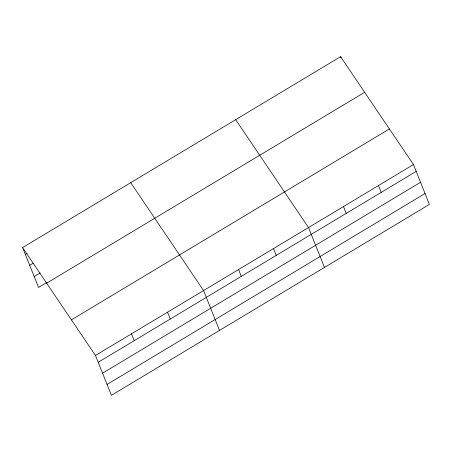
<?xml version="1.0" encoding="UTF-8"?>
<svg xmlns="http://www.w3.org/2000/svg" width="452" height="452" viewBox="0 0 452 452"><rect width="100%" height="100%" fill="white"/><g stroke="black" fill="none" stroke-linecap="round" stroke-linejoin="round"><path stroke-width="0.68" d="M22.6 247.583L340.599 56.669L413.456 164.556L429.4 204.417L111.401 395.33L95.457 355.47L22.6 247.583L38.544 287.444L46.951 282.393M25.329 254.403L27.131 253.323M29.691 265.307L33.295 263.143M34.182 276.539L40.188 272.935M46.641 283.184L364.645 92.27M71.41 319.869L389.415 128.956M95.457 355.47L413.456 164.556M98.186 362.295L416.185 171.381M102.547 373.199L420.546 182.286M107.039 384.432L425.038 193.518M235.661 119.667L308.518 227.559L324.457 267.42M130.718 182.67L203.575 290.563L219.519 330.423M340.599 56.669L341.096 57.907M378.477 185.557L381.205 192.382M343.497 206.558L346.226 213.384M273.533 248.56L276.268 255.386M238.554 269.561L241.283 276.387M167.534 312.196L170.263 319.022M131.492 333.836L134.227 340.655"/></g></svg>
